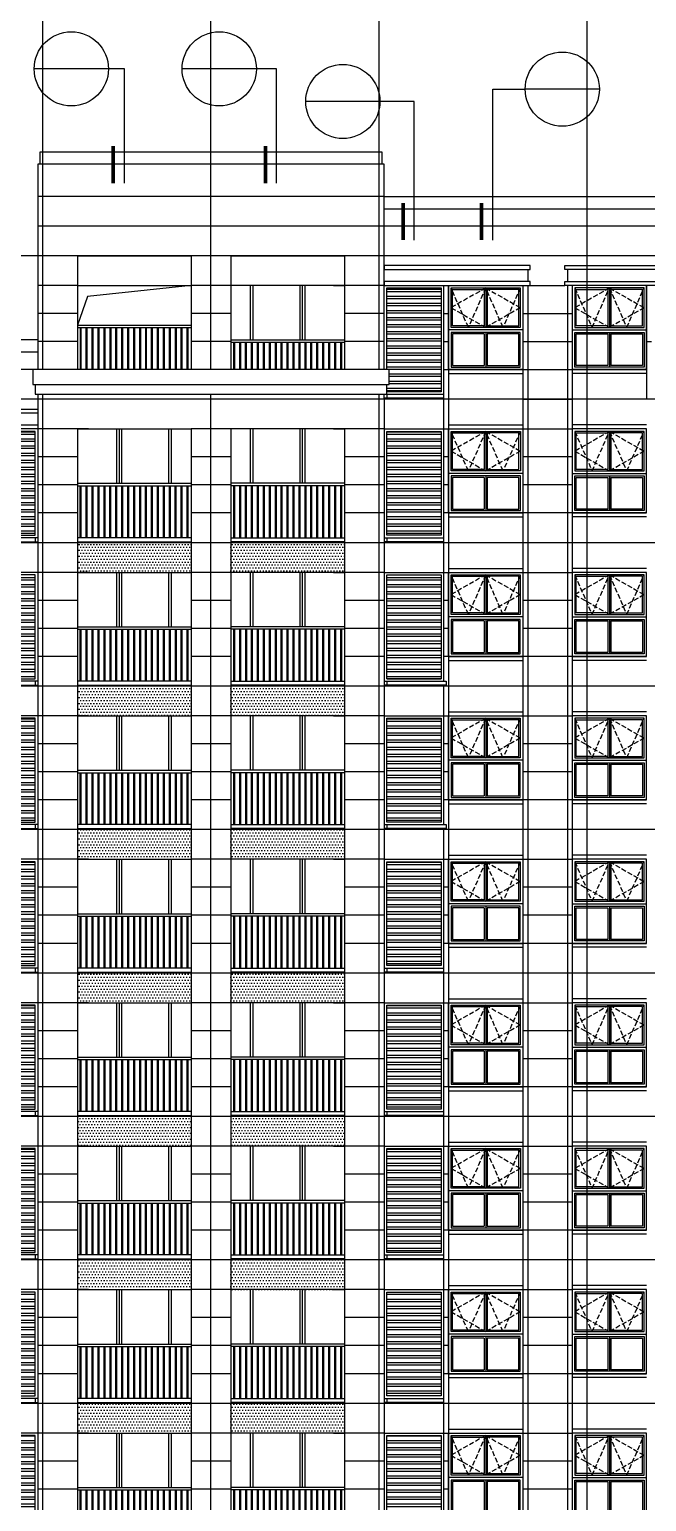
# Model space of a CAD drawing. Extents: x -59851 to 653804, y -249523 to 437614.
# Drawn here: x 196789 to 209257, y 392903 to 422663 of the extents above; entities that cross this region are included whole.
import ezdxf

# ---------------------------------------------------------------- set-up
doc = ezdxf.new("R2010")
doc.units = 0
doc.header["$LTSCALE"] = 1000
doc.header["$MEASUREMENT"] = 0
doc.linetypes.add('DASH', pattern=[0.35, 0.25, -0.1])
for name, color, linetype in [('_TCH_BOUNDARY', 7, 'Continuous'), ('A-材质分割线（横向）', 252, 'Continuous'), ('A-看线', 105, 'Continuous'), ('A-示意', 8, 'Continuous'), ('DIM_IDEN', 3, 'Continuous'), ('DOTE', 16, 'Continuous'), ('ELE-0', 142, 'Continuous'), ('ELE-1', 41, 'Continuous'), ('ELE-2', 31, 'Continuous'), ('ELE-3', 35, 'Continuous'), ('ELE-6', 8, 'Continuous'), ('LABEL_PM', 7, 'Continuous'), ('PUB_HATCH', 8, 'Continuous'), ('栏杆', 142, 'Continuous')]:
    doc.layers.add(name, color=color, linetype=linetype)
pattern_1 = [(0, (0, 0), (29.765625, 59.53125), [0, -59.53125])]
pattern_2 = [(0, (-58351.643, 0), (29.765625, 59.53125), [0, -59.53125])]

# ---------------------------------------------------------------- blocks, each defined once
blk = doc.blocks.new('jian100lg')
at = {"layer": '栏杆'}
for p, q in [((-125389, 347976), (-123089, 347976)), ((-125389, 347926), (-123089, 347926)), ((-125329, 346976), (-125329, 347926)), ((-125309, 346976), (-125309, 347926)), ((-125209, 346976), (-125209, 347926)), ((-125189, 346976), (-125189, 347926)), ((-125089, 346976), (-125089, 347926)), ((-125069, 346976), (-125069, 347926)), ((-124969, 346976), (-124969, 347926)), ((-124949, 346976), (-124949, 347926)), ((-124849, 346976), (-124849, 347926)), ((-124829, 346976), (-124829, 347926)), ((-124729, 346976), (-124729, 347926)), ((-124709, 346976), (-124709, 347926)), ((-124609, 346976), (-124609, 347926)), ((-124589, 346976), (-124589, 347926)), ((-124489, 346976), (-124489, 347926)), ((-124469, 346976), (-124469, 347926)), ((-124369, 346976), (-124369, 347926)), ((-124349, 346976), (-124349, 347926)), ((-124249, 346976), (-124249, 347926)), ((-124229, 346976), (-124229, 347926)), ((-124129, 346976), (-124129, 347926)), ((-124109, 346976), (-124109, 347926)), ((-124009, 346976), (-124009, 347926)), ((-123989, 346976), (-123989, 347926)), ((-123889, 346976), (-123889, 347926)), ((-123869, 346976), (-123869, 347926)), ((-123769, 346976), (-123769, 347926)), ((-123749, 346976), (-123749, 347926)), ((-123649, 346976), (-123649, 347926)), ((-123629, 346976), (-123629, 347926)), ((-123603, 347926), (-123581, 347926)), ((-123581, 347926), (-123350, 347926)), ((-123529, 346976), (-123529, 347926)), ((-123509, 346976), (-123509, 347926)), ((-123409, 346976), (-123409, 347926)), ((-123389, 346976), (-123389, 347926)), ((-123289, 346976), (-123289, 347926)), ((-123269, 346976), (-123269, 347926)), ((-123169, 346976), (-123169, 347926)), ((-123149, 346976), (-123149, 347926))]:
    blk.add_line(p, q, dxfattribs=at)
blk = doc.blocks.new('lllganyt')
for p, q in [((-55351, 363766), (-53051, 363766)), ((-55351, 363716), (-53051, 363716)), ((-55291, 362666), (-55291, 363716)), ((-55271, 362666), (-55271, 363716)), ((-55171, 362666), (-55171, 363716)), ((-55151, 362666), (-55151, 363716)), ((-55051, 362666), (-55051, 363716)), ((-55031, 362666), (-55031, 363716)), ((-54931, 362666), (-54931, 363716)), ((-54911, 362666), (-54911, 363716)), ((-54811, 362666), (-54811, 363716)), ((-54791, 362666), (-54791, 363716)), ((-54691, 362666), (-54691, 363716)), ((-54671, 362666), (-54671, 363716)), ((-54571, 362666), (-54571, 363716)), ((-54551, 362666), (-54551, 363716)), ((-54451, 362666), (-54451, 363716)), ((-54431, 362666), (-54431, 363716)), ((-54331, 362666), (-54331, 363716)), ((-54311, 362666), (-54311, 363716)), ((-54211, 362666), (-54211, 363716)), ((-54191, 362666), (-54191, 363716)), ((-54091, 362666), (-54091, 363716)), ((-54071, 362666), (-54071, 363716)), ((-53971, 362666), (-53971, 363716)), ((-53951, 362666), (-53951, 363716)), ((-53851, 362666), (-53851, 363716)), ((-53831, 362666), (-53831, 363716)), ((-53731, 362666), (-53731, 363716)), ((-53711, 362666), (-53711, 363716)), ((-53611, 362666), (-53611, 363716)), ((-53591, 362666), (-53591, 363716)), ((-53564, 363716), (-53543, 363716)), ((-53543, 363716), (-53311, 363716)), ((-53491, 362666), (-53491, 363716)), ((-53471, 362666), (-53471, 363716)), ((-53371, 362666), (-53371, 363716)), ((-53351, 362666), (-53351, 363716)), ((-53251, 362666), (-53251, 363716)), ((-53231, 362666), (-53231, 363716)), ((-53131, 362666), (-53131, 363716)), ((-53111, 362666), (-53111, 363716))]:
    blk.add_line(p, q)
blk = doc.blocks.new('c151701')
at = {"layer": 'A-示意', "linetype": 'DASH', "ltscale": 0.4}
for points in [[(-46244, 366680), (-46594, 365880), (-46944, 366680), (-47294, 365880), (-47644, 366680)], [(-46944, 366680), (-47644, 366280), (-46944, 365880)], [(-46944, 366680), (-46244, 366280), (-46944, 365880)]]:
    blk.add_lwpolyline(points, dxfattribs=at)
at = {"layer": 'ELE-0'}
for p, q in [((-46944, 366680), (-46944, 365880)), ((-46194, 366680), (-46194, 365080)), ((-46194, 365830), (-47694, 365830)), ((-46974, 365750), (-46974, 365110)), ((-46944, 365780), (-46944, 365080)), ((-46914, 365750), (-46914, 365110))]:
    blk.add_line(p, q, dxfattribs=at)
for points in [[(-47694, 365030), (-47694, 366730), (-46194, 366730), (-46194, 365030), (-47694, 365030)], [(-46974, 365750), (-47614, 365750), (-47614, 365110), (-46974, 365110)], [(-46914, 365110), (-46274, 365110), (-46274, 365750), (-46914, 365750)]]:
    blk.add_lwpolyline(points, dxfattribs=at)
for points in [[(-47644, 365880), (-47644, 366680), (-46244, 366680), (-46244, 365880)], [(-46974, 365910), (-47614, 365910), (-47614, 366650), (-46974, 366650)], [(-46914, 365910), (-46274, 365910), (-46274, 366650), (-46914, 366650)], [(-47644, 365780), (-47644, 365080), (-46244, 365080), (-46244, 365780)]]:
    blk.add_lwpolyline(points, close=True, dxfattribs=at)
blk = doc.blocks.new('quanssxilimian0331')
at = {"layer": 'PUB_HATCH'}
h = blk.add_hatch(dxfattribs=at)
h.set_pattern_fill('DOTS', color=8, scale=37.5)
h.set_pattern_definition([(0, (-9e-12, 20300), (29.765625, 59.53125), [0, -59.53125])])
h.paths.add_polyline_path([(-24114, 367197), (-26414, 367197), (-26414, 366597), (-24114, 366597)])
h.paths.add_polyline_path([(-21014, 367197), (-23314, 367197), (-23314, 366597), (-21014, 366597)])
h = blk.add_hatch(dxfattribs=at)
h.set_pattern_fill('ANSI32', color=256, scale=30, angle=135)
h.set_pattern_definition([(180, (0, -100), (-1e-14, -142.875), []), (180, (-47.63, -52.37), (-1e-14, -142.875), [])])
h.paths.add_polyline_path([(-27264, 366547), (-28364, 366547), (-28364, 364447), (-27264, 364447)])
h = blk.add_hatch(dxfattribs=at)
h.set_pattern_fill('ANSI32', color=256, scale=30, angle=135)
h.set_pattern_definition([(180, (13600, -100), (-1e-14, -142.875), []), (180, (13552.37, -52.37), (-1e-14, -142.875), [])])
h.paths.add_polyline_path([(-20164, 366547), (-19064, 366547), (-19064, 364447), (-20164, 364447)])
at = {"layer": 'A-材质分割线（横向）'}
for points in [[(-26414, 366597), (-27214, 366597)], [(-23314, 366597), (-24114, 366597)], [(-20214, 366597), (-21014, 366597)], [(-19014, 366597), (-18914, 366597)], [(-17414, 366597), (-16414, 366597)], [(-26414, 366030), (-27214, 366030)], [(-23314, 366030), (-24114, 366030)], [(-20214, 366030), (-21014, 366030)], [(-18914, 366030), (-19014, 366030)], [(-16414, 366030), (-17414, 366030)], [(-26414, 365464), (-27214, 365464)], [(-23314, 365464), (-24114, 365464)], [(-20214, 365464), (-21014, 365464)], [(-18914, 365464), (-19014, 365464)], [(-16414, 365464), (-17414, 365464)], [(-26414, 364897), (-27214, 364897)], [(-23314, 364897), (-24114, 364897)], [(-20214, 364897), (-21014, 364897)], [(-18914, 364897), (-19014, 364897)], [(-16414, 364897), (-17414, 364897)], [(-26414, 364297), (-27214, 364297)], [(-23314, 364297), (-24114, 364297)], [(-20214, 364297), (-21014, 364297)], [(-18914, 364297), (-19014, 364297)], [(-16414, 364297), (-17414, 364297)]]:
    blk.add_lwpolyline(points, dxfattribs=at)
at = {"layer": 'ELE-1'}
for points in [[(-27214, 367197), (-27214, 364297)], [(-26414, 367197), (-26414, 364297)], [(-24114, 367197), (-24114, 364297)], [(-23314, 367197), (-23314, 364297)], [(-21014, 367197), (-21014, 364297)], [(-20214, 367197), (-20214, 364297)]]:
    blk.add_lwpolyline(points, dxfattribs=at)
at = {"layer": 'ELE-2'}
for points in [[(-19014, 367197), (-19014, 364297)], [(-18914, 367197), (-18914, 364297)], [(-17414, 367197), (-17414, 364297)], [(-17314, 367197), (-17314, 364297)], [(-16514, 367197), (-16514, 364297)], [(-16414, 367197), (-16414, 364297)]]:
    blk.add_lwpolyline(points, dxfattribs=at)
at = {"layer": 'ELE-3'}
for p, q in [((-27264, 364397), (-27264, 364317)), ((-20164, 364397), (-20164, 364317))]:
    blk.add_line(p, q, dxfattribs=at)
for points in [[(-18914, 366677), (-17414, 366677)], [(-14914, 366677), (-16414, 366677)], [(-27214, 366597), (-28414, 366597)], [(-26414, 366597), (-24114, 366597)], [(-21014, 366597), (-23314, 366597)], [(-20214, 366597), (-19014, 366597)], [(-18914, 366597), (-17414, 366597)], [(-14914, 366597), (-16414, 366597)], [(-18914, 364897), (-17414, 364897)], [(-14914, 364897), (-16414, 364897)], [(-18914, 364817), (-17414, 364817)], [(-14914, 364817), (-16414, 364817)], [(-27214, 364397), (-28414, 364397), (-28414, 364317), (-27214, 364317)], [(-24114, 364397), (-26414, 364397)], [(-26414, 364317), (-24114, 364317)], [(-23314, 364397), (-21014, 364397)], [(-21014, 364317), (-23314, 364317)], [(-20214, 364397), (-19014, 364397), (-19014, 364317), (-20214, 364317)]]:
    blk.add_lwpolyline(points, dxfattribs=at)
at = {"layer": 'ELE-6'}
for points in [[(-26189, 366597), (-26414, 366597)], [(-25614, 365497), (-25614, 366597)], [(-25564, 365497), (-25564, 366597)], [(-25514, 365497), (-25514, 366597)], [(-24564, 365497), (-24564, 366597)], [(-24514, 365497), (-24514, 366597)], [(-22914, 365497), (-22914, 366597)], [(-22864, 365497), (-22864, 366597)], [(-21914, 365497), (-21914, 366597)], [(-21864, 365497), (-21864, 366597)], [(-21814, 365497), (-21814, 366597)], [(-21239, 366597), (-21014, 366597)]]:
    blk.add_lwpolyline(points, dxfattribs=at)
at = {"layer": 'PUB_HATCH'}
for points in [[(-27264, 366547), (-28364, 366547), (-28364, 364447), (-27264, 364447)], [(-20164, 366547), (-19064, 366547), (-19064, 364447), (-20164, 364447)]]:
    blk.add_lwpolyline(points, close=True, dxfattribs=at)
blk.add_blockref('c151701', (28780, -133))
at = {"xscale": -1}
blk.add_blockref('c151701', (-62608, -133), dxfattribs=at)
at = {"layer": '栏杆'}
blk.add_blockref('lllganyt', (28937, 1731), dxfattribs=at)
at = {"layer": '栏杆', "xscale": -1}
blk.add_blockref('lllganyt', (-76364, 1731), dxfattribs=at)
blk = doc.blocks.new('14-17cengxilimian0331')
at = {"layer": 'PUB_HATCH'}
h = blk.add_hatch(dxfattribs=at)
h.set_pattern_fill('DOTS', color=8, scale=37.5)
h.set_pattern_definition(pattern_1)
h.paths.add_polyline_path([(-24114, 358497), (-26414, 358497), (-26414, 357897), (-24114, 357897)])
h.paths.add_polyline_path([(-21014, 358497), (-23314, 358497), (-23314, 357897), (-21014, 357897)])
h = blk.add_hatch(dxfattribs=at)
h.set_pattern_fill('ANSI32', color=256, scale=30, angle=135)
h.set_pattern_definition([(180, (4e-12, -8800), (-1e-14, -142.875), []), (180, (-47.63, -8752.37), (-1e-14, -142.875), [])])
h.paths.add_polyline_path([(-27264, 357847), (-28364, 357847), (-28364, 355747), (-27264, 355747)])
h = blk.add_hatch(dxfattribs=at)
h.set_pattern_fill('ANSI32', color=256, scale=30, angle=135)
h.set_pattern_definition([(180, (13600, -8800), (-1e-14, -142.875), []), (180, (13552.37, -8752.37), (-1e-14, -142.875), [])])
h.paths.add_polyline_path([(-20164, 357847), (-19064, 357847), (-19064, 355747), (-20164, 355747)])
at = {"layer": 'A-材质分割线（横向）'}
for points in [[(-26414, 357897), (-27214, 357897)], [(-23314, 357897), (-24114, 357897)], [(-20214, 357897), (-21014, 357897)], [(-19014, 357897), (-18914, 357897)], [(-17414, 357897), (-16414, 357897)], [(-26414, 357330), (-27214, 357330)], [(-23314, 357330), (-24114, 357330)], [(-20214, 357330), (-21014, 357330)], [(-18914, 357330), (-19014, 357330)], [(-16414, 357330), (-17414, 357330)], [(-26414, 356764), (-27214, 356764)], [(-23314, 356764), (-24114, 356764)], [(-20214, 356764), (-21014, 356764)], [(-18914, 356764), (-19014, 356764)], [(-16414, 356764), (-17414, 356764)], [(-26414, 356197), (-27214, 356197)], [(-23314, 356197), (-24114, 356197)], [(-20214, 356197), (-21014, 356197)], [(-18914, 356197), (-19014, 356197)], [(-16414, 356197), (-17414, 356197)], [(-26414, 355597), (-27214, 355597)], [(-23314, 355597), (-24114, 355597)], [(-20214, 355597), (-21014, 355597)], [(-18914, 355597), (-19014, 355597)], [(-16414, 355597), (-17414, 355597)]]:
    blk.add_lwpolyline(points, dxfattribs=at)
at = {"layer": 'ELE-1'}
for points in [[(-27214, 358497), (-27214, 355597)], [(-26414, 358497), (-26414, 355597)], [(-24114, 358497), (-24114, 355597)], [(-23314, 358497), (-23314, 355597)], [(-21014, 358497), (-21014, 355597)], [(-20214, 358497), (-20214, 355597)]]:
    blk.add_lwpolyline(points, dxfattribs=at)
at = {"layer": 'ELE-2'}
for points in [[(-19014, 358497), (-19014, 355697)], [(-18914, 358497), (-18914, 355597)], [(-17414, 358497), (-17414, 355597)], [(-17314, 358497), (-17314, 355597)], [(-16514, 358497), (-16514, 355597)], [(-16414, 358497), (-16414, 355597)], [(-19014, 355617), (-19014, 355597)]]:
    blk.add_lwpolyline(points, dxfattribs=at)
at = {"layer": 'ELE-3'}
for p, q in [((-27264, 355697), (-27264, 355617)), ((-20164, 355697), (-20164, 355617))]:
    blk.add_line(p, q, dxfattribs=at)
for points in [[(-27214, 357897), (-28414, 357897)], [(-26414, 357897), (-24114, 357897)], [(-21014, 357897), (-23314, 357897)], [(-20214, 357897), (-19014, 357897)], [(-18914, 357977), (-17414, 357977)], [(-18914, 357897), (-17414, 357897)], [(-14914, 357977), (-16414, 357977)], [(-14914, 357897), (-16414, 357897)], [(-18914, 356197), (-17414, 356197)], [(-18914, 356117), (-17414, 356117)], [(-14914, 356197), (-16414, 356197)], [(-14914, 356117), (-16414, 356117)], [(-27214, 355697), (-28464, 355697), (-28464, 355617), (-27214, 355617)], [(-24114, 355697), (-26414, 355697)], [(-23314, 355697), (-21014, 355697)], [(-20214, 355697), (-18964, 355697), (-18964, 355617), (-20214, 355617)], [(-26414, 355617), (-24114, 355617)], [(-21014, 355617), (-23314, 355617)]]:
    blk.add_lwpolyline(points, dxfattribs=at)
at = {"layer": 'ELE-6'}
for points in [[(-26189, 357897), (-26414, 357897)], [(-25614, 356797), (-25614, 357897)], [(-25564, 356797), (-25564, 357897)], [(-25514, 356797), (-25514, 357897)], [(-24564, 356797), (-24564, 357897)], [(-24514, 356797), (-24514, 357897)], [(-22914, 356797), (-22914, 357897)], [(-22864, 356797), (-22864, 357897)], [(-21914, 356797), (-21914, 357897)], [(-21864, 356797), (-21864, 357897)], [(-21814, 356797), (-21814, 357897)], [(-21239, 357897), (-21014, 357897)]]:
    blk.add_lwpolyline(points, dxfattribs=at)
at = {"layer": 'PUB_HATCH'}
for points in [[(-27264, 357847), (-28364, 357847), (-28364, 355747), (-27264, 355747)], [(-20164, 357847), (-19064, 357847), (-19064, 355747), (-20164, 355747)]]:
    blk.add_lwpolyline(points, close=True, dxfattribs=at)
blk.add_blockref('c151701', (28780, -8833))
at = {"xscale": -1}
blk.add_blockref('c151701', (-62608, -8833), dxfattribs=at)
at = {"layer": '栏杆'}
blk.add_blockref('lllganyt', (28937, -6969), dxfattribs=at)
at = {"layer": '栏杆', "xscale": -1}
blk.add_blockref('lllganyt', (-76364, -6969), dxfattribs=at)
blk = doc.blocks.new('13fxilimian0331')
at = {"layer": 'PUB_HATCH'}
h = blk.add_hatch(dxfattribs=at)
h.set_pattern_fill('DOTS', color=8, scale=37.5)
h.set_pattern_definition(pattern_1)
h.paths.add_polyline_path([(-24114, 352697), (-26414, 352697), (-26414, 352097), (-24114, 352097)])
h.paths.add_polyline_path([(-21014, 352697), (-23314, 352697), (-23314, 352097), (-21014, 352097)])
h = blk.add_hatch(dxfattribs=at)
h.set_pattern_fill('ANSI32', color=256, scale=30, angle=135)
h.set_pattern_definition([(180, (7e-12, -14600), (-1e-14, -142.875), []), (180, (-47.63, -14552.37), (-1e-14, -142.875), [])])
h.paths.add_polyline_path([(-27264, 352047), (-28364, 352047), (-28364, 349947), (-27264, 349947)])
h = blk.add_hatch(dxfattribs=at)
h.set_pattern_fill('ANSI32', color=256, scale=30, angle=135)
h.set_pattern_definition([(180, (13600, -14600), (-1e-14, -142.875), []), (180, (13552.37, -14552.37), (-1e-14, -142.875), [])])
h.paths.add_polyline_path([(-20164, 352047), (-19064, 352047), (-19064, 349947), (-20164, 349947)])
at = {"layer": 'A-材质分割线（横向）'}
for points in [[(-26414, 352097), (-27214, 352097)], [(-23314, 352097), (-24114, 352097)], [(-20214, 352097), (-21014, 352097)], [(-19014, 352097), (-18914, 352097)], [(-17414, 352097), (-16414, 352097)], [(-26414, 351530), (-27214, 351530)], [(-23314, 351530), (-24114, 351530)], [(-20214, 351530), (-21014, 351530)], [(-18914, 351530), (-19014, 351530)], [(-16414, 351530), (-17414, 351530)], [(-26414, 350964), (-27214, 350964)], [(-23314, 350964), (-24114, 350964)], [(-20214, 350964), (-21014, 350964)], [(-18914, 350964), (-19014, 350964)], [(-16414, 350964), (-17414, 350964)], [(-26414, 350397), (-27214, 350397)], [(-23314, 350397), (-24114, 350397)], [(-20214, 350397), (-21014, 350397)], [(-18914, 350397), (-19014, 350397)], [(-16414, 350397), (-17414, 350397)], [(-26414, 349797), (-27214, 349797)], [(-23314, 349797), (-24114, 349797)], [(-20214, 349797), (-21014, 349797)], [(-18914, 349797), (-19014, 349797)], [(-16414, 349797), (-17414, 349797)]]:
    blk.add_lwpolyline(points, dxfattribs=at)
at = {"layer": 'ELE-1'}
for points in [[(-27214, 352697), (-27214, 349797)], [(-26414, 352697), (-26414, 349797)], [(-24114, 352697), (-24114, 349797)], [(-23314, 352697), (-23314, 349797)], [(-21014, 352697), (-21014, 349797)], [(-20214, 352697), (-20214, 349797)]]:
    blk.add_lwpolyline(points, dxfattribs=at)
at = {"layer": 'ELE-2'}
for points in [[(-19014, 352697), (-19014, 349797)], [(-18914, 352697), (-18914, 349797)], [(-17414, 352697), (-17414, 349797)], [(-17314, 352697), (-17314, 349797)], [(-16514, 352697), (-16514, 349797)], [(-16414, 352697), (-16414, 349797)]]:
    blk.add_lwpolyline(points, dxfattribs=at)
at = {"layer": 'ELE-3'}
for p, q in [((-27264, 349897), (-27264, 349817)), ((-20164, 349897), (-20164, 349817))]:
    blk.add_line(p, q, dxfattribs=at)
for points in [[(-27214, 352097), (-28414, 352097)], [(-26414, 352097), (-24114, 352097)], [(-21014, 352097), (-23314, 352097)], [(-20214, 352097), (-19014, 352097)], [(-18914, 352177), (-17414, 352177)], [(-18914, 352097), (-17414, 352097)], [(-14914, 352177), (-16414, 352177)], [(-14914, 352097), (-16414, 352097)], [(-18914, 350397), (-17414, 350397)], [(-18914, 350317), (-17414, 350317)], [(-14914, 350397), (-16414, 350397)], [(-14914, 350317), (-16414, 350317)], [(-27214, 349897), (-28414, 349897), (-28414, 349817), (-27214, 349817)], [(-24114, 349897), (-26414, 349897)], [(-26414, 349817), (-24114, 349817)], [(-23314, 349897), (-21014, 349897)], [(-21014, 349817), (-23314, 349817)], [(-20214, 349897), (-19014, 349897), (-19014, 349817), (-20214, 349817)]]:
    blk.add_lwpolyline(points, dxfattribs=at)
at = {"layer": 'ELE-6'}
for points in [[(-26189, 352097), (-26414, 352097)], [(-25614, 350997), (-25614, 352097)], [(-25564, 350997), (-25564, 352097)], [(-25514, 350997), (-25514, 352097)], [(-24564, 350997), (-24564, 352097)], [(-24514, 350997), (-24514, 352097)], [(-22914, 350997), (-22914, 352097)], [(-22864, 350997), (-22864, 352097)], [(-21914, 350997), (-21914, 352097)], [(-21864, 350997), (-21864, 352097)], [(-21814, 350997), (-21814, 352097)], [(-21239, 352097), (-21014, 352097)]]:
    blk.add_lwpolyline(points, dxfattribs=at)
at = {"layer": 'PUB_HATCH'}
for points in [[(-27264, 352047), (-28364, 352047), (-28364, 349947), (-27264, 349947)], [(-20164, 352047), (-19064, 352047), (-19064, 349947), (-20164, 349947)]]:
    blk.add_lwpolyline(points, close=True, dxfattribs=at)
blk.add_blockref('c151701', (28780, -14633))
at = {"xscale": -1}
blk.add_blockref('c151701', (-62608, -14633), dxfattribs=at)
at = {"layer": '栏杆'}
blk.add_blockref('lllganyt', (28937, -12769), dxfattribs=at)
at = {"layer": '栏杆', "xscale": -1}
blk.add_blockref('lllganyt', (-76364, -12769), dxfattribs=at)
blk = doc.blocks.new('14fxilimian0331')
at = {"layer": 'PUB_HATCH'}
h = blk.add_hatch(dxfattribs=at)
h.set_pattern_fill('DOTS', color=8, scale=37.5)
h.set_pattern_definition(pattern_1)
h.paths.add_polyline_path([(-24114, 355597), (-26414, 355597), (-26414, 354997), (-24114, 354997)])
h.paths.add_polyline_path([(-21014, 355597), (-23314, 355597), (-23314, 354997), (-21014, 354997)])
h = blk.add_hatch(dxfattribs=at)
h.set_pattern_fill('ANSI32', color=256, scale=30, angle=135)
h.set_pattern_definition([(180, (5e-12, -11700), (-1e-14, -142.875), []), (180, (-47.63, -11652.37), (-1e-14, -142.875), [])])
h.paths.add_polyline_path([(-27264, 354947), (-28364, 354947), (-28364, 352847), (-27264, 352847)])
h = blk.add_hatch(dxfattribs=at)
h.set_pattern_fill('ANSI32', color=256, scale=30, angle=135)
h.set_pattern_definition([(180, (13600, -11700), (-1e-14, -142.875), []), (180, (13552.37, -11652.37), (-1e-14, -142.875), [])])
h.paths.add_polyline_path([(-20164, 354947), (-19064, 354947), (-19064, 352847), (-20164, 352847)])
at = {"layer": 'A-材质分割线（横向）'}
for points in [[(-26414, 354997), (-27214, 354997)], [(-23314, 354997), (-24114, 354997)], [(-20214, 354997), (-21014, 354997)], [(-19014, 354997), (-18914, 354997)], [(-17414, 354997), (-16414, 354997)], [(-26414, 354430), (-27214, 354430)], [(-23314, 354430), (-24114, 354430)], [(-20214, 354430), (-21014, 354430)], [(-18914, 354430), (-19014, 354430)], [(-16414, 354430), (-17414, 354430)], [(-26414, 353864), (-27214, 353864)], [(-23314, 353864), (-24114, 353864)], [(-20214, 353864), (-21014, 353864)], [(-18914, 353864), (-19014, 353864)], [(-16414, 353864), (-17414, 353864)], [(-26414, 353297), (-27214, 353297)], [(-23314, 353297), (-24114, 353297)], [(-20214, 353297), (-21014, 353297)], [(-18914, 353297), (-19014, 353297)], [(-16414, 353297), (-17414, 353297)], [(-26414, 352697), (-27214, 352697)], [(-23314, 352697), (-24114, 352697)], [(-20214, 352697), (-21014, 352697)], [(-18914, 352697), (-19014, 352697)], [(-16414, 352697), (-17414, 352697)]]:
    blk.add_lwpolyline(points, dxfattribs=at)
at = {"layer": 'ELE-1'}
for points in [[(-27214, 355597), (-27214, 352697)], [(-26414, 355597), (-26414, 352697)], [(-24114, 355597), (-24114, 352697)], [(-23314, 355597), (-23314, 352697)], [(-21014, 355597), (-21014, 352697)], [(-20214, 355597), (-20214, 352697)]]:
    blk.add_lwpolyline(points, dxfattribs=at)
at = {"layer": 'ELE-2'}
for points in [[(-19014, 355597), (-19014, 352697)], [(-18914, 355597), (-18914, 352697)], [(-17414, 355597), (-17414, 352697)], [(-17314, 355597), (-17314, 352697)], [(-16514, 355597), (-16514, 352697)], [(-16414, 355597), (-16414, 352697)]]:
    blk.add_lwpolyline(points, dxfattribs=at)
at = {"layer": 'ELE-3'}
for p, q in [((-27264, 352797), (-27264, 352717)), ((-20164, 352797), (-20164, 352717))]:
    blk.add_line(p, q, dxfattribs=at)
for points in [[(-18914, 355077), (-17414, 355077)], [(-14914, 355077), (-16414, 355077)], [(-27214, 354997), (-28414, 354997)], [(-26414, 354997), (-24114, 354997)], [(-21014, 354997), (-23314, 354997)], [(-20214, 354997), (-19014, 354997)], [(-18914, 354997), (-17414, 354997)], [(-14914, 354997), (-16414, 354997)], [(-18914, 353297), (-17414, 353297)], [(-14914, 353297), (-16414, 353297)], [(-18914, 353217), (-17414, 353217)], [(-14914, 353217), (-16414, 353217)], [(-27214, 352797), (-28414, 352797), (-28414, 352717), (-27214, 352717)], [(-24114, 352797), (-26414, 352797)], [(-26414, 352717), (-24114, 352717)], [(-23314, 352797), (-21014, 352797)], [(-21014, 352717), (-23314, 352717)], [(-20214, 352797), (-19014, 352797), (-19014, 352717), (-20214, 352717)]]:
    blk.add_lwpolyline(points, dxfattribs=at)
at = {"layer": 'ELE-6'}
for points in [[(-26189, 354997), (-26414, 354997)], [(-25614, 353897), (-25614, 354997)], [(-25564, 353897), (-25564, 354997)], [(-25514, 353897), (-25514, 354997)], [(-24564, 353897), (-24564, 354997)], [(-24514, 353897), (-24514, 354997)], [(-22914, 353897), (-22914, 354997)], [(-22864, 353897), (-22864, 354997)], [(-21914, 353897), (-21914, 354997)], [(-21864, 353897), (-21864, 354997)], [(-21814, 353897), (-21814, 354997)], [(-21239, 354997), (-21014, 354997)]]:
    blk.add_lwpolyline(points, dxfattribs=at)
at = {"layer": 'PUB_HATCH'}
for points in [[(-27264, 354947), (-28364, 354947), (-28364, 352847), (-27264, 352847)], [(-20164, 354947), (-19064, 354947), (-19064, 352847), (-20164, 352847)]]:
    blk.add_lwpolyline(points, close=True, dxfattribs=at)
blk.add_blockref('c151701', (28780, -11733))
at = {"xscale": -1}
blk.add_blockref('c151701', (-62608, -11733), dxfattribs=at)
at = {"layer": '栏杆'}
blk.add_blockref('lllganyt', (28937, -9869), dxfattribs=at)
at = {"layer": '栏杆', "xscale": -1}
blk.add_blockref('lllganyt', (-76364, -9869), dxfattribs=at)
blk = doc.blocks.new('1222ff')
at = {"layer": 'PUB_HATCH'}
h = blk.add_hatch(dxfattribs=at)
h.set_pattern_fill('DOTS', color=8, scale=37.5)
h.set_pattern_definition(pattern_2)
h.paths.add_polyline_path([(-82465, 349797), (-84765, 349797), (-84765, 349197), (-82465, 349197)])
h = blk.add_hatch(dxfattribs=at)
h.set_pattern_fill('DOTS', color=8, scale=37.5)
h.set_pattern_definition(pattern_2)
h.paths.add_polyline_path([(-79365, 349797), (-81665, 349797), (-81665, 349197), (-79365, 349197)])
h = blk.add_hatch(dxfattribs=at)
h.set_pattern_fill('ANSI32', color=256, scale=30, angle=135)
h.set_pattern_definition([(180, (-58351.64, -17500), (-1e-14, -142.875), []), (180, (-58399.27, -17452.37), (-1e-14, -142.875), [])])
h.paths.add_polyline_path([(-85615, 349147), (-86715, 349147), (-86715, 347047), (-85615, 347047)])
h = blk.add_hatch(dxfattribs=at)
h.set_pattern_fill('ANSI32', color=256, scale=30, angle=135)
h.set_pattern_definition([(180, (-44751.64, -17500), (-1e-14, -142.875), []), (180, (-44799.27, -17452.37), (-1e-14, -142.875), [])])
h.paths.add_polyline_path([(-78515, 349147), (-77415, 349147), (-77415, 347047), (-78515, 347047)])
at = {"layer": 'A-材质分割线（横向）'}
for points in [[(-84765, 349197), (-85565, 349197)], [(-81665, 349197), (-82465, 349197)], [(-78565, 349197), (-79365, 349197)], [(-77365, 349197), (-77265, 349197)], [(-75765, 349197), (-74765, 349197)], [(-84765, 348630), (-85565, 348630)], [(-81665, 348630), (-82465, 348630)], [(-78565, 348630), (-79365, 348630)], [(-77265, 348630), (-77365, 348630)], [(-74765, 348630), (-75765, 348630)], [(-84765, 348064), (-85565, 348064)], [(-81665, 348064), (-82465, 348064)], [(-78565, 348064), (-79365, 348064)], [(-77265, 348064), (-77365, 348064)], [(-74765, 348064), (-75765, 348064)], [(-84765, 347497), (-85565, 347497)], [(-81665, 347497), (-82465, 347497)], [(-78565, 347497), (-79365, 347497)], [(-77265, 347497), (-77365, 347497)], [(-74765, 347497), (-75765, 347497)], [(-84765, 346897), (-85565, 346897)], [(-81665, 346897), (-82465, 346897)], [(-78565, 346897), (-79365, 346897)], [(-77265, 346897), (-77365, 346897)], [(-74765, 346897), (-75765, 346897)]]:
    blk.add_lwpolyline(points, dxfattribs=at)
at = {"layer": 'ELE-1'}
for points in [[(-85565, 349797), (-85565, 346897)], [(-84765, 349797), (-84765, 346897)], [(-82465, 349797), (-82465, 346897)], [(-81665, 349797), (-81665, 346897)], [(-79365, 349797), (-79365, 346897)], [(-78565, 349797), (-78565, 346897)]]:
    blk.add_lwpolyline(points, dxfattribs=at)
at = {"layer": 'ELE-2'}
for points in [[(-77365, 349797), (-77365, 346897)], [(-77265, 349797), (-77265, 346897)], [(-75765, 349797), (-75765, 346897)], [(-75665, 349797), (-75665, 346897)], [(-74865, 349797), (-74865, 346897)], [(-74765, 349797), (-74765, 346897)]]:
    blk.add_lwpolyline(points, dxfattribs=at)
at = {"layer": 'ELE-3'}
for p, q in [((-85615, 346997), (-85615, 346917)), ((-78515, 346997), (-78515, 346917))]:
    blk.add_line(p, q, dxfattribs=at)
for points in [[(-85565, 349197), (-86765, 349197)], [(-84765, 349197), (-82465, 349197)], [(-79365, 349197), (-81665, 349197)], [(-78565, 349197), (-77365, 349197)], [(-77265, 349277), (-75765, 349277)], [(-77265, 349197), (-75765, 349197)], [(-73265, 349277), (-74765, 349277)], [(-73265, 349197), (-74765, 349197)], [(-77265, 347497), (-75765, 347497)], [(-77265, 347417), (-75765, 347417)], [(-73265, 347497), (-74765, 347497)], [(-73265, 347417), (-74765, 347417)], [(-85565, 346997), (-86765, 346997), (-86765, 346917), (-85565, 346917)], [(-82465, 346997), (-84765, 346997)], [(-84765, 346917), (-82465, 346917)], [(-81665, 346997), (-79365, 346997)], [(-79365, 346917), (-81665, 346917)], [(-78565, 346997), (-77365, 346997), (-77365, 346917), (-78565, 346917)]]:
    blk.add_lwpolyline(points, dxfattribs=at)
at = {"layer": 'ELE-6'}
for points in [[(-84540, 349197), (-84765, 349197)], [(-83965, 348097), (-83965, 349197)], [(-83915, 348097), (-83915, 349197)], [(-83865, 348097), (-83865, 349197)], [(-82915, 348097), (-82915, 349197)], [(-82865, 348097), (-82865, 349197)], [(-81265, 348097), (-81265, 349197)], [(-81215, 348097), (-81215, 349197)], [(-80265, 348097), (-80265, 349197)], [(-80215, 348097), (-80215, 349197)], [(-80165, 348097), (-80165, 349197)], [(-79590, 349197), (-79365, 349197)]]:
    blk.add_lwpolyline(points, dxfattribs=at)
at = {"layer": 'PUB_HATCH'}
for points in [[(-85615, 349147), (-86715, 349147), (-86715, 347047), (-85615, 347047)], [(-78515, 349147), (-77415, 349147), (-77415, 347047), (-78515, 347047)]]:
    blk.add_lwpolyline(points, close=True, dxfattribs=at)
blk.add_blockref('c151701', (-29571, -17533))
at = {"xscale": -1}
blk.add_blockref('c151701', (-120959, -17533), dxfattribs=at)
at = {"layer": '栏杆'}
blk.add_blockref('lllganyt', (-29415, -15669), dxfattribs=at)
at = {"layer": '栏杆', "xscale": -1}
blk.add_blockref('lllganyt', (-134716, -15669), dxfattribs=at)
blk = doc.blocks.new('pb01xibei0331')
blk.add_wipeout([(-40864, 374825), (-33764, 374825), (-33764, 375025), (-33714, 375025), (-33714, 375325), (-40914, 375325), (-40914, 375025), (-40864, 375025)])
at = {"layer": '_TCH_BOUNDARY'}
blk.add_lwpolyline([(-40864, 374825), (-33764, 374825), (-33764, 375025), (-33714, 375025), (-33714, 375325), (-40914, 375325), (-40914, 375025), (-40864, 375025)], close=True, dxfattribs=at)
at = {"layer": 'ELE-1'}
blk.add_lwpolyline([(-40864, 374825), (-33764, 374825), (-33764, 375025), (-33714, 375025), (-33714, 375325), (-40914, 375325), (-40914, 375025), (-40864, 375025), (-40864, 374825), (-40864, 374825)], dxfattribs=at)
blk = doc.blocks.new('13fxianjiaoxibei0331')
at = {"layer": 'ELE-1'}
for points in [[(-40864, 349997), (-33764, 349997), (-33764, 350197), (-33714, 350197), (-33714, 350497), (-40914, 350497), (-40914, 350197), (-40864, 350197), (-40864, 349997), (-40864, 349997)], [(-40864, 350197), (-33764, 350197)]]:
    blk.add_lwpolyline(points, dxfattribs=at)
blk = doc.blocks.new('17fwest0420')
at = {"layer": 'PUB_HATCH'}
h = blk.add_hatch(dxfattribs=at)
h.set_pattern_fill('ANSI32', color=256, scale=30, angle=135)
h.set_pattern_definition([(180, (-108997.5, -3000), (-1e-14, -142.875), []), (180, (-109045.13, -2952.37), (-1e-14, -142.875), [])])
h.paths.add_polyline_path([(-136261, 363647), (-137361, 363647), (-137361, 361547), (-136261, 361547)])
h = blk.add_hatch(dxfattribs=at)
h.set_pattern_fill('ANSI32', color=256, scale=30, angle=135)
h.set_pattern_definition([(180, (-95397.5, -3000), (-1e-14, -142.875), []), (180, (-95445.13, -2952.37), (-1e-14, -142.875), [])])
h.paths.add_polyline_path([(-129161, 363647), (-128061, 363647), (-128061, 361547), (-129161, 361547)])
at = {"layer": 'A-材质分割线（横向）'}
for points in [[(-135411, 363697), (-136211, 363697)], [(-132311, 363697), (-133111, 363697)], [(-129211, 363697), (-130011, 363697)], [(-128011, 363697), (-127911, 363697)], [(-126411, 363697), (-125411, 363697)], [(-135411, 363130), (-136211, 363130)], [(-132311, 363130), (-133111, 363130)], [(-129211, 363130), (-130011, 363130)], [(-127911, 363130), (-128011, 363130)], [(-125411, 363130), (-126411, 363130)], [(-135411, 362564), (-136211, 362564)], [(-132311, 362564), (-133111, 362564)], [(-129211, 362564), (-130011, 362564)], [(-127911, 362564), (-128011, 362564)], [(-125411, 362564), (-126411, 362564)], [(-135411, 361997), (-136211, 361997)], [(-132311, 361997), (-133111, 361997)], [(-129211, 361997), (-130011, 361997)], [(-127911, 361997), (-128011, 361997)], [(-125411, 361997), (-126411, 361997)], [(-135411, 361397), (-136211, 361397)], [(-132311, 361397), (-133111, 361397)], [(-129211, 361397), (-130011, 361397)], [(-127911, 361397), (-128011, 361397)], [(-125411, 361397), (-126411, 361397)]]:
    blk.add_lwpolyline(points, dxfattribs=at)
at = {"layer": 'ELE-1'}
for points in [[(-136211, 364297), (-136211, 361397)], [(-129211, 364297), (-129211, 361397)], [(-135411, 363697), (-135411, 361397)], [(-135411, 363697), (-133111, 363697)], [(-133111, 363697), (-133111, 361397)], [(-132311, 363697), (-132311, 361397)], [(-130011, 363697), (-132311, 363697)], [(-130011, 363697), (-130011, 361397)]]:
    blk.add_lwpolyline(points, dxfattribs=at)
at = {"layer": 'ELE-2'}
for points in [[(-128011, 364297), (-128011, 361397)], [(-127911, 364297), (-127911, 361397)], [(-126411, 364297), (-126411, 361397)], [(-126311, 364297), (-126311, 361397)], [(-125511, 364297), (-125511, 361397)], [(-125411, 364297), (-125411, 361397)], [(-136211, 364017), (-139161, 364017), (-139161, 364097), (-136211, 364097), (-136211, 364017)], [(-136211, 363697), (-139161, 363697), (-139161, 363777), (-136211, 363777), (-136211, 363697)], [(-127911, 361417), (-127911, 361397)], [(-127911, 361417), (-127911, 361397)], [(-126411, 361417), (-126411, 361397)], [(-126311, 361417), (-126311, 361397)], [(-126311, 361417), (-126311, 361397)]]:
    blk.add_lwpolyline(points, dxfattribs=at)
at = {"layer": 'ELE-3'}
for p, q in [((-136261, 361497), (-136261, 361417)), ((-129161, 361497), (-129161, 361417))]:
    blk.add_line(p, q, dxfattribs=at)
for points in [[(-136211, 363697), (-137411, 363697)], [(-129211, 363697), (-128011, 363697)], [(-127911, 363777), (-126411, 363777)], [(-127911, 363697), (-126411, 363697)], [(-123911, 363777), (-125411, 363777)], [(-123911, 363697), (-125411, 363697)], [(-127911, 361997), (-126411, 361997)], [(-127911, 361917), (-126411, 361917)], [(-123911, 361997), (-125411, 361997)], [(-123911, 361917), (-125411, 361917)], [(-136211, 361497), (-137411, 361497), (-137411, 361417), (-136211, 361417)], [(-133111, 361497), (-135411, 361497)], [(-135411, 361417), (-133111, 361417)], [(-132311, 361497), (-130011, 361497)], [(-130011, 361417), (-132311, 361417)], [(-129211, 361497), (-128011, 361497), (-128011, 361417), (-129211, 361417)]]:
    blk.add_lwpolyline(points, dxfattribs=at)
at = {"layer": 'ELE-6'}
for points in [[(-135186, 363697), (-135411, 363697)], [(-134611, 362597), (-134611, 363697)], [(-134561, 362597), (-134561, 363697)], [(-134511, 362597), (-134511, 363697)], [(-133561, 362597), (-133561, 363697)], [(-133511, 362597), (-133511, 363697)], [(-131911, 362597), (-131911, 363697)], [(-131861, 362597), (-131861, 363697)], [(-130911, 362597), (-130911, 363697)], [(-130861, 362597), (-130861, 363697)], [(-130811, 362597), (-130811, 363697)], [(-130236, 363697), (-130011, 363697)]]:
    blk.add_lwpolyline(points, dxfattribs=at)
at = {"layer": 'PUB_HATCH'}
for points in [[(-136261, 363647), (-137361, 363647), (-137361, 361547), (-136261, 361547)], [(-129161, 363647), (-128061, 363647), (-128061, 361547), (-129161, 361547)]]:
    blk.add_lwpolyline(points, close=True, dxfattribs=at)
blk.add_blockref('c151701', (-80217, -3033))
at = {"xscale": -1}
blk.add_blockref('c151701', (-171605, -3033), dxfattribs=at)
at = {"layer": '栏杆'}
blk.add_blockref('lllganyt', (-80061, -1169), dxfattribs=at)
at = {"layer": '栏杆', "xscale": -1}
blk.add_blockref('lllganyt', (-185362, -1169), dxfattribs=at)

msp = doc.modelspace()

# ---------------------------------------------------------------- hatches: boundary and pattern name
at = {"layer": 'PUB_HATCH'}
h = msp.add_hatch(dxfattribs=at)
h.set_pattern_fill('ANSI32', color=256, scale=30, angle=135)
h.set_pattern_definition([(180, (237770.95, 50890.81), (-1e-14, -142.875), []), (180, (237723.33, 50938.43), (-1e-14, -142.875), [])])
h.paths.add_polyline_path([(204007.2, 417437.8), (205107.2, 417437.8), (205107.2, 415337.8), (204007.2, 415337.8)])

# ---------------------------------------------------------------- linework, layer by layer
at = {"layer": 'A-材质分割线（横向）'}
for points in [[(203957.2, 419287.8), (196957.2, 419287.8)], [(211357.2, 418687.8), (196957.2, 418687.8)], [(197757.2, 418087.8), (196957.2, 418087.8)], [(200857.2, 418087.8), (200057.2, 418087.8)], [(211357.2, 418087.8), (203157.2, 418087.8)], [(197757.2, 417487.8), (196957.2, 417487.8)], [(200857.2, 417487.8), (200057.2, 417487.8)], [(203957.2, 417487.8), (203157.2, 417487.8)], [(206907.2, 417487.8), (207607.2, 417487.8)], [(197757.2, 416921.1), (196957.2, 416921.1)], [(200857.2, 416921.1), (200057.2, 416921.1)], [(203957.2, 416921.1), (203157.2, 416921.1)], [(205157.2, 416921.1), (205257.2, 416921.1)], [(206757.2, 416921.1), (207757.2, 416921.1)], [(197757.2, 416354.5), (196957.2, 416354.5)], [(200857.2, 416354.5), (200057.2, 416354.5)], [(203957.2, 416354.5), (203157.2, 416354.5)], [(205157.2, 416354.5), (205257.2, 416354.5)], [(206757.2, 416354.5), (207757.2, 416354.5)], [(209257.2, 416354.5), (209357.2, 416354.5)], [(205157.2, 415787.8), (205257.2, 415787.8)], [(206757.2, 415787.8), (207757.2, 415787.8)], [(206757.2, 415187.8), (207757.2, 415187.8)]]:
    msp.add_lwpolyline(points, dxfattribs=at)
at = {"layer": 'A-看线'}
msp.add_lwpolyline([(200057.2, 417487.8), (197961.6, 417267.2), (197757.2, 416687.8)], dxfattribs=at)
at = {"layer": 'DIM_IDEN'}
for p, q in [((198384.9, 421865.7), (196884.9, 421865.7)), ((198706.3, 421865.7), (198384.9, 421865.7)), ((198706.3, 419554.9), (198706.3, 421865.7)), ((201374, 421865.7), (199874, 421865.7)), ((201783.4, 421865.7), (201374, 421865.7)), ((201783.4, 419554.9), (201783.4, 421865.7)), ((206149.7, 421456.3), (206804.5, 421456.3)), ((206149.7, 418404.9), (206149.7, 421456.3)), ((208304.5, 421456.3), (206804.5, 421456.3)), ((203870.6, 421207.5), (202370.6, 421207.5)), ((204562.5, 421207.5), (203870.6, 421207.5)), ((204562.5, 418404.9), (204562.5, 421207.5))]:
    msp.add_line(p, q, dxfattribs=at)
at = {"layer": 'DIM_IDEN', "const_width": 75}
for points in [[(198481.3, 419554.9), (198481.3, 420304.9)], [(201558.4, 419554.9), (201558.4, 420304.9)], [(204337.5, 418404.9), (204337.5, 419154.9)], [(205924.7, 418404.9), (205924.7, 419154.9)]]:
    msp.add_lwpolyline(points, dxfattribs=at)
at = {"layer": 'DIM_IDEN'}
for centre in [(197634.9, 421865.7), (200624, 421865.7), (207554.5, 421456.3), (203120.6, 421207.5)]:
    msp.add_circle(centre, 750, dxfattribs=at)
at = {"layer": 'DOTE'}
for p, q in [((197057.2, 363523.9), (197057.2, 423848.2)), ((200457.2, 363523.9), (200457.2, 423848.2)), ((203857.2, 363523.9), (203857.2, 423848.2)), ((208057.2, 363523.9), (208057.2, 423848.2)), ((247597.5, 418087.8), (168416.9, 418087.8)), ((247597.5, 415187.8), (168416.9, 415187.8)), ((247597.5, 412287.8), (168416.9, 412287.8)), ((247597.5, 409387.8), (168416.9, 409387.8)), ((247597.5, 406487.8), (168416.9, 406487.8)), ((247597.5, 403587.8), (168416.9, 403587.8)), ((247597.5, 400687.8), (168416.9, 400687.8)), ((247597.5, 397787.8), (168416.9, 397787.8)), ((247597.5, 394887.8), (168416.9, 394887.8))]:
    msp.add_line(p, q, dxfattribs=at)
at = {"layer": 'ELE-1'}
for points in [[(203957.2, 415187.8), (203957.2, 419937.8), (196957.2, 419937.8), (196957.2, 415187.8)], [(197007.2, 419937.8), (197007.2, 420187.8), (203907.2, 420187.8), (203907.2, 419937.8)], [(197757.2, 418087.8), (197757.2, 415387.8)], [(197757.2, 418087.8), (200057.2, 418087.8)], [(200057.2, 418087.8), (200057.2, 415387.8)], [(200857.2, 418087.8), (200857.2, 415387.8)], [(200857.2, 418087.8), (203157.2, 418087.8)], [(203157.2, 418087.8), (203157.2, 415387.8)], [(197757.2, 417487.8), (200057.2, 417487.8)], [(203157.2, 417487.8), (200857.2, 417487.8)]]:
    msp.add_lwpolyline(points, dxfattribs=at)
at = {"layer": 'ELE-2'}
for points in [[(203957.2, 419287.8), (210557.2, 419287.8)], [(203957.2, 419037.8), (210557.2, 419037.8)], [(206857.2, 417807.8), (206857.2, 417567.8)], [(207657.2, 417807.8), (207657.2, 417567.8)], [(205157.2, 417487.8), (205157.2, 415187.8)], [(205257.2, 417487.8), (205257.2, 415187.8)], [(206757.2, 417487.8), (206757.2, 415187.8)], [(206857.2, 417487.8), (206857.2, 415187.8)], [(207657.2, 417487.8), (207657.2, 415187.8)], [(207757.2, 417487.8), (207757.2, 415187.8)], [(209257.2, 417487.8), (209257.2, 415187.8)], [(196957.2, 416387.8), (193607.2, 416387.8), (193607.2, 416137.8)], [(196957.2, 416137.8), (193557.2, 416137.8), (193557.2, 415187.8)]]:
    msp.add_lwpolyline(points, dxfattribs=at)
for points in [[(206907.2, 417887.8), (203957.2, 417887.8), (203957.2, 417807.8), (206907.2, 417807.8)], [(207607.2, 417887.8), (210557.2, 417887.8), (210557.2, 417807.8), (207607.2, 417807.8)], [(206907.2, 417567.8), (203957.2, 417567.8), (203957.2, 417487.8), (206907.2, 417487.8)], [(207607.2, 417567.8), (210557.2, 417567.8), (210557.2, 417487.8), (207607.2, 417487.8)]]:
    msp.add_lwpolyline(points, close=True, dxfattribs=at)
at = {"layer": 'ELE-3'}
msp.add_line((204007.2, 415287.8), (204007.2, 415207.8), dxfattribs=at)
for points in [[(203957.2, 417487.8), (205157.2, 417487.8)], [(205257.2, 415787.8), (206757.2, 415787.8)], [(209257.2, 415787.8), (207757.2, 415787.8)], [(205257.2, 415707.8), (206757.2, 415707.8)], [(209257.2, 415707.8), (207757.2, 415707.8)], [(203957.2, 415287.8), (205157.2, 415287.8), (205157.2, 415207.8), (203957.2, 415207.8)]]:
    msp.add_lwpolyline(points, dxfattribs=at)
at = {"layer": 'ELE-6'}
for points in [[(201257.2, 416387.8), (201257.2, 417487.8)], [(201307.2, 416387.8), (201307.2, 417487.8)], [(202257.2, 416387.8), (202257.2, 417487.8)], [(202307.2, 416387.8), (202307.2, 417487.8)], [(202357.2, 416387.8), (202357.2, 417487.8)], [(202932.2, 417487.8), (203157.2, 417487.8)]]:
    msp.add_lwpolyline(points, dxfattribs=at)
at = {"layer": 'PUB_HATCH'}
msp.add_lwpolyline([(204007.2, 417437.8), (205107.2, 417437.8), (205107.2, 415337.8), (204007.2, 415337.8)], close=True, dxfattribs=at)

# ---------------------------------------------------------------- block references
for name, p in [('c151701', (252951.2, 50758)), ('jian100lg', (323146.4, 68712)), ('jian100lg', (326246.4, 68412)), ('14-17cengxilimian0331', (224171, 53790.8)), ('14-17cengxilimian0331', (224171, 50890.8)), ('14fxilimian0331', (224171, 50890.8)), ('13fxilimian0331', (224171, 50890.8)), ('quanssxilimian0331', (224171, 30590.8)), ('quanssxilimian0331', (224171, 27690.8))]:
    msp.add_blockref(name, p)
at = {"xscale": -1}
msp.add_blockref('c151701', (161563.2, 50758), dxfattribs=at)
at = {"layer": 'LABEL_PM'}
msp.add_blockref('1222ff', (282522.6, 50890.8), dxfattribs=at)

# ---------------------------------------------------------------- next in the draw order: block references
msp.add_blockref('pb01xibei0331', (237771, 40462.9))

# ---------------------------------------------------------------- next in the draw order: linework, layer by layer
at = {"layer": 'A-材质分割线（横向）'}
for points in [[(196857.2, 415787.8), (193557.2, 415787.8)], [(196957.2, 415187.8), (193557.2, 415187.8)], [(203957.2, 415187.8), (196957.2, 415187.8)]]:
    msp.add_lwpolyline(points, dxfattribs=at)

# ---------------------------------------------------------------- next in the draw order: block references
for name, p in [('13fxianjiaoxibei0331', (237771, 65290.8)), ('17fwest0420', (333168.5, 50890.8))]:
    msp.add_blockref(name, p)

doc.saveas('drawing.dxf')
